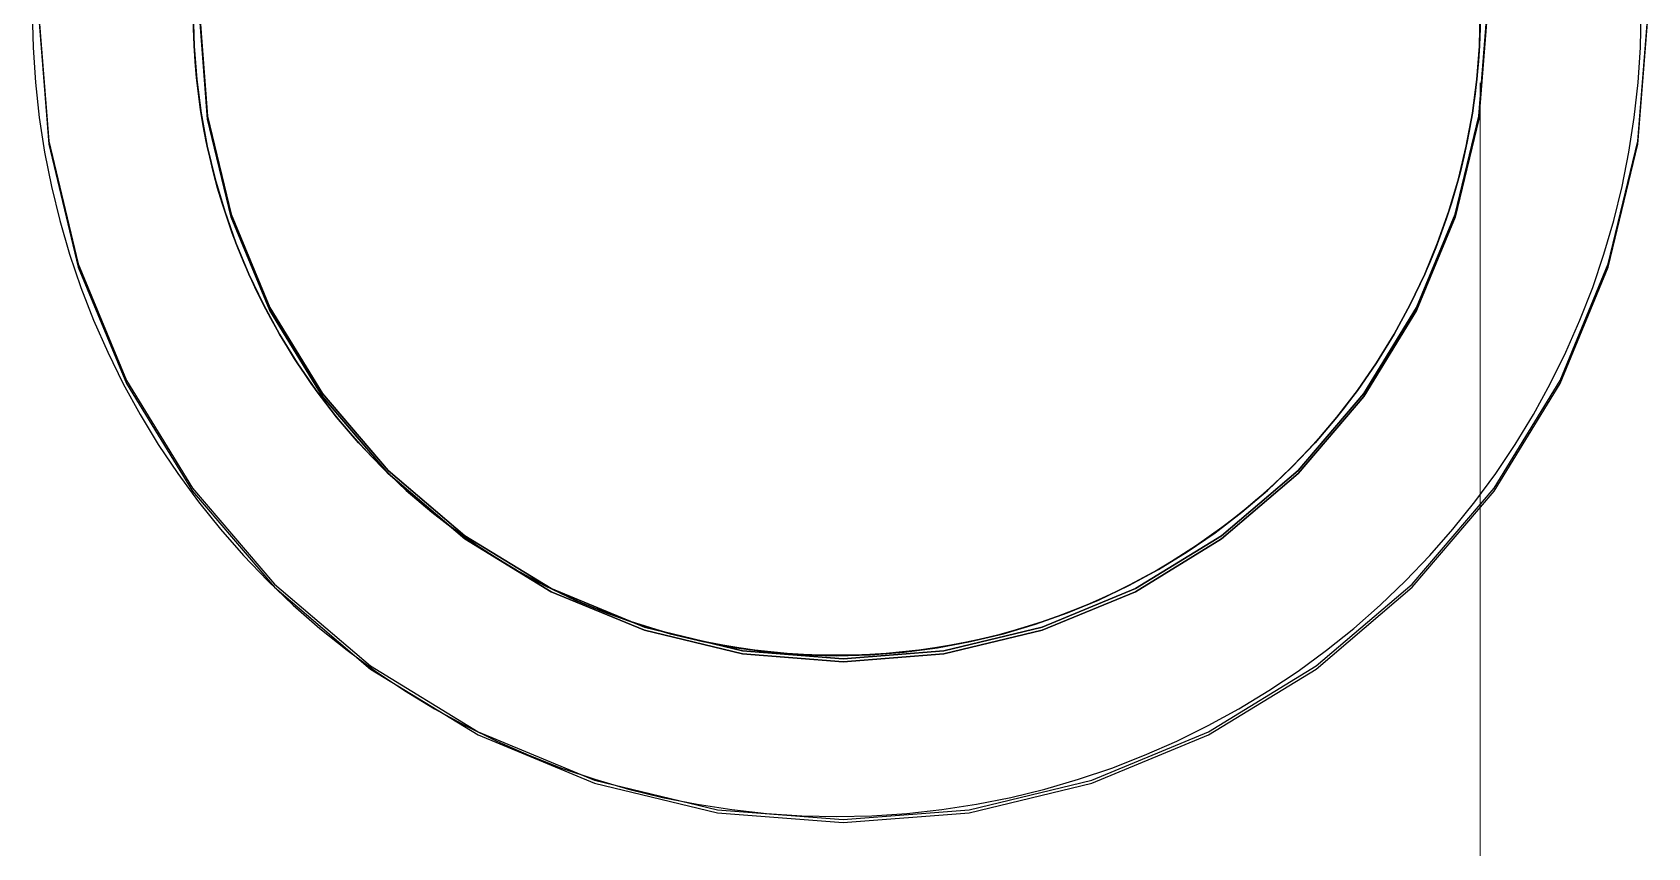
# Model space of a CAD drawing. Header units: millimetres. Extents: x 0 to 59350, y 0 to 29700.
# Drawn here: x 18670.5 to 18720.7, y 7697.1 to 7722.5 of the extents above; entities that cross this region are included whole.
import ezdxf

# ---------------------------------------------------------------- set-up
doc = ezdxf.new("R2010")
doc.units = ezdxf.units.MM
doc.layers.add('Slab', color=7, linetype='Continuous', lineweight=50)
doc.layers.add('Standard', color=7, linetype='Continuous', lineweight=25)

msp = doc.modelspace()

# ---------------------------------------------------------------- linework, layer by layer
at = {"layer": 'Slab', "color": 7, "linetype": 'Continuous', "lineweight": -3}
for p, q in [((18670.488, 7723.102), (18670.512, 7722.012)), ((18670.488, 7723.102), (18670.512, 7722.012)), ((18670.488, 7723.102), (18670.512, 7722.012)), ((18670.488, 7723.102), (18670.512, 7722.012)), ((18670.69, 7723.007), (18670.998, 7719.096)), ((18670.69, 7723.007), (18670.998, 7719.096)), ((18675.516, 7722.056), (18675.488, 7723.102)), ((18675.488, 7723.102), (18675.516, 7722.056)), ((18675.488, 7723.102), (18675.516, 7722.056)), ((18675.516, 7722.056), (18675.488, 7723.102)), ((18675.488, 7723.102), (18675.516, 7722.056)), ((18675.516, 7722.056), (18675.488, 7723.102)), ((18675.936, 7719.879), (18675.69, 7723.007)), ((18675.69, 7723.007), (18675.936, 7719.879)), ((18715.69, 7723.007), (18715.444, 7719.879)), ((18715.444, 7719.879), (18715.69, 7723.007)), ((18715.488, 7723.102), (18715.461, 7722.056)), ((18715.461, 7722.056), (18715.488, 7723.102)), ((18715.461, 7722.056), (18715.488, 7723.102)), ((18715.488, 7723.102), (18715.461, 7722.056)), ((18715.461, 7722.056), (18715.488, 7723.102)), ((18715.488, 7723.102), (18715.461, 7722.056)), ((18720.382, 7719.096), (18720.69, 7723.007)), ((18720.382, 7719.096), (18720.69, 7723.007)), ((18720.464, 7722.012), (18720.488, 7723.102)), ((18720.464, 7722.012), (18720.488, 7723.102)), ((18720.464, 7722.012), (18720.488, 7723.102)), ((18720.464, 7722.012), (18720.488, 7723.102)), ((18670.69, 7722.913), (18670.998, 7719.002)), ((18670.69, 7722.913), (18670.998, 7719.002)), ((18675.936, 7719.784), (18675.69, 7722.913)), ((18675.69, 7722.913), (18675.936, 7719.784)), ((18715.69, 7722.913), (18715.444, 7719.784)), ((18715.444, 7719.784), (18715.69, 7722.913)), ((18720.382, 7719.002), (18720.69, 7722.913)), ((18720.382, 7719.002), (18720.69, 7722.913)), ((18670.512, 7722.012), (18670.583, 7720.924)), ((18670.512, 7722.012), (18670.583, 7720.924)), ((18670.512, 7722.012), (18670.583, 7720.924)), ((18670.512, 7722.012), (18670.583, 7720.924)), ((18675.598, 7721.012), (18675.516, 7722.056)), ((18675.516, 7722.056), (18675.598, 7721.012)), ((18675.516, 7722.056), (18675.598, 7721.012)), ((18675.598, 7721.012), (18675.516, 7722.056)), ((18675.516, 7722.056), (18675.598, 7721.012)), ((18675.598, 7721.012), (18675.516, 7722.056)), ((18715.461, 7722.056), (18715.379, 7721.012)), ((18715.379, 7721.012), (18715.461, 7722.056)), ((18715.379, 7721.012), (18715.461, 7722.056)), ((18715.461, 7722.056), (18715.379, 7721.012)), ((18715.379, 7721.012), (18715.461, 7722.056)), ((18715.461, 7722.056), (18715.379, 7721.012)), ((18720.393, 7720.924), (18720.464, 7722.012)), ((18720.393, 7720.924), (18720.464, 7722.012)), ((18720.393, 7720.924), (18720.464, 7722.012)), ((18720.393, 7720.924), (18720.464, 7722.012)), ((18675.735, 7719.974), (18675.598, 7721.012)), ((18675.598, 7721.012), (18675.735, 7719.974)), ((18675.598, 7721.012), (18675.735, 7719.974)), ((18675.735, 7719.974), (18675.598, 7721.012)), ((18675.598, 7721.012), (18675.735, 7719.974)), ((18675.735, 7719.974), (18675.598, 7721.012)), ((18715.379, 7721.012), (18715.242, 7719.974)), ((18715.242, 7719.974), (18715.379, 7721.012)), ((18715.242, 7719.974), (18715.379, 7721.012)), ((18715.379, 7721.012), (18715.242, 7719.974)), ((18715.242, 7719.974), (18715.379, 7721.012)), ((18715.379, 7721.012), (18715.242, 7719.974)), ((18670.583, 7720.924), (18670.702, 7719.839)), ((18670.583, 7720.924), (18670.702, 7719.839)), ((18670.583, 7720.924), (18670.702, 7719.839)), ((18670.583, 7720.924), (18670.702, 7719.839)), ((18720.274, 7719.839), (18720.393, 7720.924)), ((18720.274, 7719.839), (18720.393, 7720.924)), ((18720.274, 7719.839), (18720.393, 7720.924)), ((18720.274, 7719.839), (18720.393, 7720.924)), ((18670.702, 7719.839), (18670.868, 7718.761)), ((18670.702, 7719.839), (18670.868, 7718.761)), ((18670.702, 7719.839), (18670.868, 7718.761)), ((18670.702, 7719.839), (18670.868, 7718.761)), ((18675.925, 7718.944), (18675.735, 7719.974)), ((18675.735, 7719.974), (18675.925, 7718.944)), ((18675.735, 7719.974), (18675.925, 7718.944)), ((18675.925, 7718.944), (18675.735, 7719.974)), ((18675.735, 7719.974), (18675.925, 7718.944)), ((18675.925, 7718.944), (18675.735, 7719.974)), ((18676.669, 7716.827), (18675.936, 7719.879)), ((18675.936, 7719.879), (18676.669, 7716.827)), ((18676.669, 7716.732), (18675.936, 7719.784)), ((18675.936, 7719.784), (18676.669, 7716.732)), ((18715.444, 7719.879), (18714.711, 7716.827)), ((18714.711, 7716.827), (18715.444, 7719.879)), ((18715.444, 7719.784), (18714.711, 7716.732)), ((18714.711, 7716.732), (18715.444, 7719.784)), ((18715.242, 7719.974), (18715.051, 7718.944)), ((18715.051, 7718.944), (18715.242, 7719.974)), ((18715.051, 7718.944), (18715.242, 7719.974)), ((18715.242, 7719.974), (18715.051, 7718.944)), ((18715.051, 7718.944), (18715.242, 7719.974)), ((18715.242, 7719.974), (18715.051, 7718.944)), ((18720.108, 7718.761), (18720.274, 7719.839)), ((18720.108, 7718.761), (18720.274, 7719.839)), ((18720.108, 7718.761), (18720.274, 7719.839)), ((18720.108, 7718.761), (18720.274, 7719.839)), ((18670.998, 7719.096), (18671.913, 7715.282)), ((18670.998, 7719.096), (18671.913, 7715.282)), ((18670.998, 7719.002), (18671.913, 7715.187)), ((18670.998, 7719.002), (18671.913, 7715.187)), ((18719.466, 7715.282), (18720.382, 7719.096)), ((18719.466, 7715.282), (18720.382, 7719.096)), ((18719.466, 7715.187), (18720.382, 7719.002)), ((18719.466, 7715.187), (18720.382, 7719.002)), ((18670.868, 7718.761), (18671.081, 7717.692)), ((18670.868, 7718.761), (18671.081, 7717.692)), ((18670.868, 7718.761), (18671.081, 7717.692)), ((18670.868, 7718.761), (18671.081, 7717.692)), ((18676.17, 7717.926), (18675.925, 7718.944)), ((18675.925, 7718.944), (18676.17, 7717.926)), ((18675.925, 7718.944), (18676.17, 7717.926)), ((18676.17, 7717.926), (18675.925, 7718.944)), ((18675.925, 7718.944), (18676.17, 7717.926)), ((18676.17, 7717.926), (18675.925, 7718.944)), ((18715.051, 7718.944), (18714.807, 7717.926)), ((18714.807, 7717.926), (18715.051, 7718.944)), ((18714.807, 7717.926), (18715.051, 7718.944)), ((18715.051, 7718.944), (18714.807, 7717.926)), ((18714.807, 7717.926), (18715.051, 7718.944)), ((18715.051, 7718.944), (18714.807, 7717.926)), ((18719.896, 7717.692), (18720.108, 7718.761)), ((18719.896, 7717.692), (18720.108, 7718.761)), ((18719.896, 7717.692), (18720.108, 7718.761)), ((18719.896, 7717.692), (18720.108, 7718.761)), ((18671.081, 7717.692), (18671.34, 7716.632)), ((18671.081, 7717.692), (18671.34, 7716.632)), ((18671.081, 7717.692), (18671.34, 7716.632)), ((18671.081, 7717.692), (18671.34, 7716.632)), ((18676.467, 7716.922), (18676.17, 7717.926)), ((18676.17, 7717.926), (18676.467, 7716.922)), ((18676.17, 7717.926), (18676.467, 7716.922)), ((18676.467, 7716.922), (18676.17, 7717.926)), ((18676.17, 7717.926), (18676.467, 7716.922)), ((18676.467, 7716.922), (18676.17, 7717.926)), ((18714.807, 7717.926), (18714.509, 7716.922)), ((18714.509, 7716.922), (18714.807, 7717.926)), ((18714.509, 7716.922), (18714.807, 7717.926)), ((18714.807, 7717.926), (18714.509, 7716.922)), ((18714.509, 7716.922), (18714.807, 7717.926)), ((18714.807, 7717.926), (18714.509, 7716.922)), ((18719.636, 7716.632), (18719.896, 7717.692)), ((18719.636, 7716.632), (18719.896, 7717.692)), ((18719.636, 7716.632), (18719.896, 7717.692)), ((18719.636, 7716.632), (18719.896, 7717.692)), ((18671.34, 7716.632), (18671.645, 7715.585)), ((18671.34, 7716.632), (18671.645, 7715.585)), ((18671.34, 7716.632), (18671.645, 7715.585)), ((18671.34, 7716.632), (18671.645, 7715.585)), ((18676.817, 7715.935), (18676.467, 7716.922)), ((18676.467, 7716.922), (18676.817, 7715.935)), ((18676.467, 7716.922), (18676.817, 7715.935)), ((18676.817, 7715.935), (18676.467, 7716.922)), ((18676.467, 7716.922), (18676.817, 7715.935)), ((18676.817, 7715.935), (18676.467, 7716.922)), ((18677.87, 7713.928), (18676.669, 7716.827)), ((18676.669, 7716.827), (18677.87, 7713.928)), ((18677.87, 7713.833), (18676.669, 7716.732)), ((18676.669, 7716.732), (18677.87, 7713.833)), ((18714.711, 7716.827), (18713.51, 7713.928)), ((18713.51, 7713.928), (18714.711, 7716.827)), ((18714.711, 7716.732), (18713.51, 7713.833)), ((18713.51, 7713.833), (18714.711, 7716.732)), ((18714.509, 7716.922), (18714.16, 7715.935)), ((18714.16, 7715.935), (18714.509, 7716.922)), ((18714.16, 7715.935), (18714.509, 7716.922)), ((18714.509, 7716.922), (18714.16, 7715.935)), ((18714.16, 7715.935), (18714.509, 7716.922)), ((18714.509, 7716.922), (18714.16, 7715.935)), ((18719.331, 7715.585), (18719.636, 7716.632)), ((18719.331, 7715.585), (18719.636, 7716.632)), ((18719.331, 7715.585), (18719.636, 7716.632)), ((18719.331, 7715.585), (18719.636, 7716.632)), ((18671.645, 7715.585), (18671.996, 7714.552)), ((18671.645, 7715.585), (18671.996, 7714.552)), ((18671.645, 7715.585), (18671.996, 7714.552)), ((18671.645, 7715.585), (18671.996, 7714.552)), ((18677.217, 7714.968), (18676.817, 7715.935)), ((18676.817, 7715.935), (18677.217, 7714.968)), ((18676.817, 7715.935), (18677.217, 7714.968)), ((18677.217, 7714.968), (18676.817, 7715.935)), ((18676.817, 7715.935), (18677.217, 7714.968)), ((18677.217, 7714.968), (18676.817, 7715.935)), ((18714.16, 7715.935), (18713.759, 7714.968)), ((18713.759, 7714.968), (18714.16, 7715.935)), ((18713.759, 7714.968), (18714.16, 7715.935)), ((18714.16, 7715.935), (18713.759, 7714.968)), ((18713.759, 7714.968), (18714.16, 7715.935)), ((18714.16, 7715.935), (18713.759, 7714.968)), ((18718.981, 7714.552), (18719.331, 7715.585)), ((18718.981, 7714.552), (18719.331, 7715.585)), ((18718.981, 7714.552), (18719.331, 7715.585)), ((18718.981, 7714.552), (18719.331, 7715.585)), ((18671.913, 7715.282), (18673.415, 7711.658)), ((18671.913, 7715.282), (18673.415, 7711.658)), ((18671.913, 7715.187), (18673.415, 7711.563)), ((18671.913, 7715.187), (18673.415, 7711.563)), ((18677.668, 7714.023), (18677.217, 7714.968)), ((18677.217, 7714.968), (18677.668, 7714.023)), ((18677.217, 7714.968), (18677.668, 7714.023)), ((18677.668, 7714.023), (18677.217, 7714.968)), ((18677.217, 7714.968), (18677.668, 7714.023)), ((18677.668, 7714.023), (18677.217, 7714.968)), ((18713.759, 7714.968), (18713.308, 7714.023)), ((18713.308, 7714.023), (18713.759, 7714.968)), ((18713.308, 7714.023), (18713.759, 7714.968)), ((18713.759, 7714.968), (18713.308, 7714.023)), ((18713.308, 7714.023), (18713.759, 7714.968)), ((18713.759, 7714.968), (18713.308, 7714.023)), ((18717.965, 7711.658), (18719.466, 7715.282)), ((18717.965, 7711.658), (18719.466, 7715.282)), ((18717.965, 7711.563), (18719.466, 7715.187)), ((18717.965, 7711.563), (18719.466, 7715.187)), ((18671.996, 7714.552), (18672.391, 7713.535)), ((18671.996, 7714.552), (18672.391, 7713.535)), ((18671.996, 7714.552), (18672.391, 7713.535)), ((18671.996, 7714.552), (18672.391, 7713.535)), ((18718.585, 7713.535), (18718.981, 7714.552)), ((18718.585, 7713.535), (18718.981, 7714.552)), ((18718.585, 7713.535), (18718.981, 7714.552)), ((18718.585, 7713.535), (18718.981, 7714.552)), ((18678.168, 7713.102), (18677.668, 7714.023)), ((18677.668, 7714.023), (18678.168, 7713.102)), ((18677.668, 7714.023), (18678.168, 7713.102)), ((18678.168, 7713.102), (18677.668, 7714.023)), ((18677.668, 7714.023), (18678.168, 7713.102)), ((18678.168, 7713.102), (18677.668, 7714.023)), ((18713.308, 7714.023), (18712.809, 7713.102)), ((18712.809, 7713.102), (18713.308, 7714.023)), ((18712.809, 7713.102), (18713.308, 7714.023)), ((18713.308, 7714.023), (18712.809, 7713.102)), ((18712.809, 7713.102), (18713.308, 7714.023)), ((18713.308, 7714.023), (18712.809, 7713.102)), ((18672.391, 7713.535), (18672.831, 7712.537)), ((18672.391, 7713.535), (18672.831, 7712.537)), ((18672.391, 7713.535), (18672.831, 7712.537)), ((18672.391, 7713.535), (18672.831, 7712.537)), ((18679.509, 7711.252), (18677.87, 7713.928)), ((18677.87, 7713.928), (18679.509, 7711.252)), ((18679.509, 7711.157), (18677.87, 7713.833)), ((18677.87, 7713.833), (18679.509, 7711.157)), ((18713.51, 7713.928), (18711.87, 7711.252)), ((18711.87, 7711.252), (18713.51, 7713.928)), ((18713.51, 7713.833), (18711.87, 7711.157)), ((18711.87, 7711.157), (18713.51, 7713.833)), ((18718.146, 7712.537), (18718.585, 7713.535)), ((18718.146, 7712.537), (18718.585, 7713.535)), ((18718.146, 7712.537), (18718.585, 7713.535)), ((18718.146, 7712.537), (18718.585, 7713.535)), ((18678.715, 7712.21), (18678.168, 7713.102)), ((18678.168, 7713.102), (18678.715, 7712.21)), ((18678.168, 7713.102), (18678.715, 7712.21)), ((18678.715, 7712.21), (18678.168, 7713.102)), ((18678.168, 7713.102), (18678.715, 7712.21)), ((18678.715, 7712.21), (18678.168, 7713.102)), ((18712.809, 7713.102), (18712.262, 7712.21)), ((18712.262, 7712.21), (18712.809, 7713.102)), ((18712.262, 7712.21), (18712.809, 7713.102)), ((18712.809, 7713.102), (18712.262, 7712.21)), ((18712.262, 7712.21), (18712.809, 7713.102)), ((18712.809, 7713.102), (18712.262, 7712.21)), ((18672.831, 7712.537), (18673.313, 7711.559)), ((18672.831, 7712.537), (18673.313, 7711.559)), ((18672.831, 7712.537), (18673.313, 7711.559)), ((18672.831, 7712.537), (18673.313, 7711.559)), ((18717.664, 7711.559), (18718.146, 7712.537)), ((18717.664, 7711.559), (18718.146, 7712.537)), ((18717.664, 7711.559), (18718.146, 7712.537)), ((18717.664, 7711.559), (18718.146, 7712.537)), ((18679.308, 7711.347), (18678.715, 7712.21)), ((18678.715, 7712.21), (18679.308, 7711.347)), ((18678.715, 7712.21), (18679.308, 7711.347)), ((18679.308, 7711.347), (18678.715, 7712.21)), ((18678.715, 7712.21), (18679.308, 7711.347)), ((18679.308, 7711.347), (18678.715, 7712.21)), ((18712.262, 7712.21), (18711.669, 7711.347)), ((18711.669, 7711.347), (18712.262, 7712.21)), ((18711.669, 7711.347), (18712.262, 7712.21)), ((18712.262, 7712.21), (18711.669, 7711.347)), ((18711.669, 7711.347), (18712.262, 7712.21)), ((18712.262, 7712.21), (18711.669, 7711.347)), ((18673.313, 7711.559), (18673.838, 7710.602)), ((18673.313, 7711.559), (18673.838, 7710.602)), ((18673.313, 7711.559), (18673.838, 7710.602)), ((18673.313, 7711.559), (18673.838, 7710.602)), ((18673.415, 7711.658), (18675.464, 7708.313)), ((18673.415, 7711.658), (18675.464, 7708.313)), ((18673.415, 7711.563), (18675.464, 7708.218)), ((18673.415, 7711.563), (18675.464, 7708.218)), ((18715.915, 7708.313), (18717.965, 7711.658)), ((18715.915, 7708.313), (18717.965, 7711.658)), ((18715.915, 7708.218), (18717.965, 7711.563)), ((18715.915, 7708.218), (18717.965, 7711.563)), ((18717.139, 7710.602), (18717.664, 7711.559)), ((18717.139, 7710.602), (18717.664, 7711.559)), ((18717.139, 7710.602), (18717.664, 7711.559)), ((18717.139, 7710.602), (18717.664, 7711.559)), ((18679.945, 7710.516), (18679.308, 7711.347)), ((18679.308, 7711.347), (18679.945, 7710.516)), ((18679.308, 7711.347), (18679.945, 7710.516)), ((18679.945, 7710.516), (18679.308, 7711.347)), ((18679.308, 7711.347), (18679.945, 7710.516)), ((18679.945, 7710.516), (18679.308, 7711.347)), ((18681.548, 7708.865), (18679.509, 7711.252)), ((18679.509, 7711.252), (18681.548, 7708.865)), ((18681.548, 7708.77), (18679.509, 7711.157)), ((18679.509, 7711.157), (18681.548, 7708.77)), ((18711.87, 7711.252), (18709.832, 7708.865)), ((18709.832, 7708.865), (18711.87, 7711.252)), ((18711.87, 7711.157), (18709.832, 7708.77)), ((18709.832, 7708.77), (18711.87, 7711.157)), ((18711.669, 7711.347), (18711.031, 7710.516)), ((18711.031, 7710.516), (18711.669, 7711.347)), ((18711.031, 7710.516), (18711.669, 7711.347)), ((18711.669, 7711.347), (18711.031, 7710.516)), ((18711.031, 7710.516), (18711.669, 7711.347)), ((18711.669, 7711.347), (18711.031, 7710.516)), ((18673.838, 7710.602), (18674.404, 7709.67)), ((18673.838, 7710.602), (18674.404, 7709.67)), ((18673.838, 7710.602), (18674.404, 7709.67)), ((18673.838, 7710.602), (18674.404, 7709.67)), ((18680.625, 7709.72), (18679.945, 7710.516)), ((18679.945, 7710.516), (18680.625, 7709.72)), ((18679.945, 7710.516), (18680.625, 7709.72)), ((18680.625, 7709.72), (18679.945, 7710.516)), ((18679.945, 7710.516), (18680.625, 7709.72)), ((18680.625, 7709.72), (18679.945, 7710.516)), ((18711.031, 7710.516), (18710.351, 7709.72)), ((18710.351, 7709.72), (18711.031, 7710.516)), ((18710.351, 7709.72), (18711.031, 7710.516)), ((18711.031, 7710.516), (18710.351, 7709.72)), ((18710.351, 7709.72), (18711.031, 7710.516)), ((18711.031, 7710.516), (18710.351, 7709.72)), ((18716.573, 7709.67), (18717.139, 7710.602)), ((18716.573, 7709.67), (18717.139, 7710.602)), ((18716.573, 7709.67), (18717.139, 7710.602)), ((18716.573, 7709.67), (18717.139, 7710.602)), ((18674.404, 7709.67), (18675.009, 7708.763)), ((18674.404, 7709.67), (18675.009, 7708.763)), ((18674.404, 7709.67), (18675.009, 7708.763)), ((18674.404, 7709.67), (18675.009, 7708.763)), ((18681.346, 7708.96), (18680.625, 7709.72)), ((18680.625, 7709.72), (18681.346, 7708.96)), ((18680.625, 7709.72), (18681.346, 7708.96)), ((18681.346, 7708.96), (18680.625, 7709.72)), ((18680.625, 7709.72), (18681.346, 7708.96)), ((18681.346, 7708.96), (18680.625, 7709.72)), ((18710.351, 7709.72), (18709.63, 7708.96)), ((18709.63, 7708.96), (18710.351, 7709.72)), ((18709.63, 7708.96), (18710.351, 7709.72)), ((18710.351, 7709.72), (18709.63, 7708.96)), ((18709.63, 7708.96), (18710.351, 7709.72)), ((18710.351, 7709.72), (18709.63, 7708.96)), ((18715.967, 7708.763), (18716.573, 7709.67)), ((18715.967, 7708.763), (18716.573, 7709.67)), ((18715.967, 7708.763), (18716.573, 7709.67)), ((18715.967, 7708.763), (18716.573, 7709.67)), ((18682.106, 7708.24), (18681.346, 7708.96)), ((18681.346, 7708.96), (18682.106, 7708.24)), ((18681.346, 7708.96), (18682.106, 7708.24)), ((18682.106, 7708.24), (18681.346, 7708.96)), ((18681.346, 7708.96), (18682.106, 7708.24)), ((18682.106, 7708.24), (18681.346, 7708.96)), ((18709.63, 7708.96), (18708.871, 7708.24)), ((18708.871, 7708.24), (18709.63, 7708.96)), ((18708.871, 7708.24), (18709.63, 7708.96)), ((18709.63, 7708.96), (18708.871, 7708.24)), ((18708.871, 7708.24), (18709.63, 7708.96)), ((18709.63, 7708.96), (18708.871, 7708.24)), ((18675.009, 7708.763), (18675.654, 7707.883)), ((18675.009, 7708.763), (18675.654, 7707.883)), ((18675.009, 7708.763), (18675.654, 7707.883)), ((18675.009, 7708.763), (18675.654, 7707.883)), ((18683.934, 7706.827), (18681.548, 7708.865)), ((18681.548, 7708.865), (18683.934, 7706.827)), ((18683.934, 7706.732), (18681.548, 7708.77)), ((18681.548, 7708.77), (18683.934, 7706.732)), ((18709.832, 7708.865), (18707.445, 7706.827)), ((18707.445, 7706.827), (18709.832, 7708.865)), ((18709.832, 7708.77), (18707.445, 7706.732)), ((18707.445, 7706.732), (18709.832, 7708.77)), ((18715.322, 7707.883), (18715.967, 7708.763)), ((18715.322, 7707.883), (18715.967, 7708.763)), ((18715.322, 7707.883), (18715.967, 7708.763)), ((18715.322, 7707.883), (18715.967, 7708.763)), ((18675.464, 7708.313), (18678.012, 7705.33)), ((18675.464, 7708.313), (18678.012, 7705.33)), ((18675.464, 7708.218), (18678.012, 7705.235)), ((18675.464, 7708.218), (18678.012, 7705.235)), ((18682.902, 7707.56), (18682.106, 7708.24)), ((18682.106, 7708.24), (18682.902, 7707.56)), ((18682.106, 7708.24), (18682.902, 7707.56)), ((18682.902, 7707.56), (18682.106, 7708.24)), ((18682.106, 7708.24), (18682.902, 7707.56)), ((18682.902, 7707.56), (18682.106, 7708.24)), ((18708.871, 7708.24), (18708.075, 7707.56)), ((18708.075, 7707.56), (18708.871, 7708.24)), ((18708.075, 7707.56), (18708.871, 7708.24)), ((18708.871, 7708.24), (18708.075, 7707.56)), ((18708.075, 7707.56), (18708.871, 7708.24)), ((18708.871, 7708.24), (18708.075, 7707.56)), ((18713.367, 7705.33), (18715.915, 7708.313)), ((18713.367, 7705.33), (18715.915, 7708.313)), ((18713.367, 7705.235), (18715.915, 7708.218)), ((18713.367, 7705.235), (18715.915, 7708.218)), ((18675.654, 7707.883), (18676.337, 7707.033)), ((18675.654, 7707.883), (18676.337, 7707.033)), ((18675.654, 7707.883), (18676.337, 7707.033)), ((18675.654, 7707.883), (18676.337, 7707.033)), ((18683.733, 7706.922), (18682.902, 7707.56)), ((18682.902, 7707.56), (18683.733, 7706.922)), ((18682.902, 7707.56), (18683.733, 7706.922)), ((18683.733, 7706.922), (18682.902, 7707.56)), ((18682.902, 7707.56), (18683.733, 7706.922)), ((18683.733, 7706.922), (18682.902, 7707.56)), ((18708.075, 7707.56), (18707.244, 7706.922)), ((18707.244, 7706.922), (18708.075, 7707.56)), ((18707.244, 7706.922), (18708.075, 7707.56)), ((18708.075, 7707.56), (18707.244, 7706.922)), ((18707.244, 7706.922), (18708.075, 7707.56)), ((18708.075, 7707.56), (18707.244, 7706.922)), ((18714.639, 7707.033), (18715.322, 7707.883)), ((18714.639, 7707.033), (18715.322, 7707.883)), ((18714.639, 7707.033), (18715.322, 7707.883)), ((18714.639, 7707.033), (18715.322, 7707.883)), ((18676.337, 7707.033), (18677.056, 7706.213)), ((18676.337, 7707.033), (18677.056, 7706.213)), ((18676.337, 7707.033), (18677.056, 7706.213)), ((18676.337, 7707.033), (18677.056, 7706.213)), ((18713.92, 7706.213), (18714.639, 7707.033)), ((18713.92, 7706.213), (18714.639, 7707.033)), ((18713.92, 7706.213), (18714.639, 7707.033)), ((18713.92, 7706.213), (18714.639, 7707.033)), ((18684.596, 7706.329), (18683.733, 7706.922)), ((18683.733, 7706.922), (18684.596, 7706.329)), ((18683.733, 7706.922), (18684.596, 7706.329)), ((18684.596, 7706.329), (18683.733, 7706.922)), ((18683.733, 7706.922), (18684.596, 7706.329)), ((18684.596, 7706.329), (18683.733, 7706.922)), ((18686.61, 7705.187), (18683.934, 7706.827)), ((18683.934, 7706.827), (18686.61, 7705.187)), ((18686.61, 7705.092), (18683.934, 7706.732)), ((18683.934, 7706.732), (18686.61, 7705.092)), ((18707.445, 7706.827), (18704.77, 7705.187)), ((18704.77, 7705.187), (18707.445, 7706.827)), ((18707.445, 7706.732), (18704.77, 7705.092)), ((18704.77, 7705.092), (18707.445, 7706.732)), ((18707.244, 7706.922), (18706.381, 7706.329)), ((18706.381, 7706.329), (18707.244, 7706.922)), ((18706.381, 7706.329), (18707.244, 7706.922)), ((18707.244, 7706.922), (18706.381, 7706.329)), ((18706.381, 7706.329), (18707.244, 7706.922)), ((18707.244, 7706.922), (18706.381, 7706.329)), ((18677.056, 7706.213), (18677.811, 7705.425)), ((18677.056, 7706.213), (18677.811, 7705.425)), ((18677.056, 7706.213), (18677.811, 7705.425)), ((18677.056, 7706.213), (18677.811, 7705.425)), ((18685.488, 7705.782), (18684.596, 7706.329)), ((18684.596, 7706.329), (18685.488, 7705.782)), ((18684.596, 7706.329), (18685.488, 7705.782)), ((18685.488, 7705.782), (18684.596, 7706.329)), ((18684.596, 7706.329), (18685.488, 7705.782)), ((18685.488, 7705.782), (18684.596, 7706.329)), ((18706.381, 7706.329), (18705.488, 7705.782)), ((18705.488, 7705.782), (18706.381, 7706.329)), ((18705.488, 7705.782), (18706.381, 7706.329)), ((18706.381, 7706.329), (18705.488, 7705.782)), ((18705.488, 7705.782), (18706.381, 7706.329)), ((18706.381, 7706.329), (18705.488, 7705.782)), ((18713.166, 7705.425), (18713.92, 7706.213)), ((18713.166, 7705.425), (18713.92, 7706.213)), ((18713.166, 7705.425), (18713.92, 7706.213)), ((18713.166, 7705.425), (18713.92, 7706.213)), ((18677.811, 7705.425), (18678.599, 7704.671)), ((18677.811, 7705.425), (18678.599, 7704.671)), ((18677.811, 7705.425), (18678.599, 7704.671)), ((18677.811, 7705.425), (18678.599, 7704.671)), ((18686.408, 7705.282), (18685.488, 7705.782)), ((18685.488, 7705.782), (18686.408, 7705.282)), ((18685.488, 7705.782), (18686.408, 7705.282)), ((18686.408, 7705.282), (18685.488, 7705.782)), ((18685.488, 7705.782), (18686.408, 7705.282)), ((18686.408, 7705.282), (18685.488, 7705.782)), ((18705.488, 7705.782), (18704.568, 7705.282)), ((18704.568, 7705.282), (18705.488, 7705.782)), ((18704.568, 7705.282), (18705.488, 7705.782)), ((18705.488, 7705.782), (18704.568, 7705.282)), ((18704.568, 7705.282), (18705.488, 7705.782)), ((18705.488, 7705.782), (18704.568, 7705.282)), ((18712.378, 7704.671), (18713.166, 7705.425)), ((18712.378, 7704.671), (18713.166, 7705.425)), ((18712.378, 7704.671), (18713.166, 7705.425)), ((18712.378, 7704.671), (18713.166, 7705.425)), ((18678.012, 7705.33), (18680.995, 7702.782)), ((18678.012, 7705.33), (18680.995, 7702.782)), ((18678.012, 7705.235), (18680.995, 7702.687)), ((18678.012, 7705.235), (18680.995, 7702.687)), ((18687.354, 7704.832), (18686.408, 7705.282)), ((18686.408, 7705.282), (18687.354, 7704.832)), ((18686.408, 7705.282), (18687.354, 7704.832)), ((18687.354, 7704.832), (18686.408, 7705.282)), ((18686.408, 7705.282), (18687.354, 7704.832)), ((18687.354, 7704.832), (18686.408, 7705.282)), ((18689.509, 7703.986), (18686.61, 7705.187)), ((18686.61, 7705.187), (18689.509, 7703.986)), ((18689.509, 7703.891), (18686.61, 7705.092)), ((18686.61, 7705.092), (18689.509, 7703.891)), ((18704.77, 7705.187), (18701.87, 7703.986)), ((18701.87, 7703.986), (18704.77, 7705.187)), ((18704.77, 7705.092), (18701.87, 7703.891)), ((18701.87, 7703.891), (18704.77, 7705.092)), ((18704.568, 7705.282), (18703.623, 7704.832)), ((18703.623, 7704.832), (18704.568, 7705.282)), ((18703.623, 7704.832), (18704.568, 7705.282)), ((18704.568, 7705.282), (18703.623, 7704.832)), ((18703.623, 7704.832), (18704.568, 7705.282)), ((18704.568, 7705.282), (18703.623, 7704.832)), ((18710.384, 7702.782), (18713.367, 7705.33)), ((18710.384, 7702.782), (18713.367, 7705.33)), ((18710.384, 7702.687), (18713.367, 7705.235)), ((18710.384, 7702.687), (18713.367, 7705.235)), ((18678.599, 7704.671), (18679.419, 7703.951)), ((18678.599, 7704.671), (18679.419, 7703.951)), ((18678.599, 7704.671), (18679.419, 7703.951)), ((18678.599, 7704.671), (18679.419, 7703.951)), ((18688.321, 7704.431), (18687.354, 7704.832)), ((18687.354, 7704.832), (18688.321, 7704.431)), ((18687.354, 7704.832), (18688.321, 7704.431)), ((18688.321, 7704.431), (18687.354, 7704.832)), ((18687.354, 7704.832), (18688.321, 7704.431)), ((18688.321, 7704.431), (18687.354, 7704.832)), ((18689.308, 7704.081), (18688.321, 7704.431)), ((18688.321, 7704.431), (18689.308, 7704.081)), ((18688.321, 7704.431), (18689.308, 7704.081)), ((18689.308, 7704.081), (18688.321, 7704.431)), ((18688.321, 7704.431), (18689.308, 7704.081)), ((18689.308, 7704.081), (18688.321, 7704.431)), ((18702.656, 7704.431), (18701.669, 7704.081)), ((18701.669, 7704.081), (18702.656, 7704.431)), ((18701.669, 7704.081), (18702.656, 7704.431)), ((18702.656, 7704.431), (18701.669, 7704.081)), ((18701.669, 7704.081), (18702.656, 7704.431)), ((18702.656, 7704.431), (18701.669, 7704.081)), ((18703.623, 7704.832), (18702.656, 7704.431)), ((18702.656, 7704.431), (18703.623, 7704.832)), ((18702.656, 7704.431), (18703.623, 7704.832)), ((18703.623, 7704.832), (18702.656, 7704.431)), ((18702.656, 7704.431), (18703.623, 7704.832)), ((18703.623, 7704.832), (18702.656, 7704.431)), ((18711.558, 7703.951), (18712.378, 7704.671)), ((18711.558, 7703.951), (18712.378, 7704.671)), ((18711.558, 7703.951), (18712.378, 7704.671)), ((18711.558, 7703.951), (18712.378, 7704.671)), ((18679.419, 7703.951), (18680.269, 7703.269)), ((18679.419, 7703.951), (18680.269, 7703.269)), ((18679.419, 7703.951), (18680.269, 7703.269)), ((18679.419, 7703.951), (18680.269, 7703.269)), ((18690.312, 7703.784), (18689.308, 7704.081)), ((18689.308, 7704.081), (18690.312, 7703.784)), ((18689.308, 7704.081), (18690.312, 7703.784)), ((18690.312, 7703.784), (18689.308, 7704.081)), ((18689.308, 7704.081), (18690.312, 7703.784)), ((18690.312, 7703.784), (18689.308, 7704.081)), ((18692.561, 7703.254), (18689.509, 7703.986)), ((18689.509, 7703.986), (18692.561, 7703.254)), ((18701.87, 7703.986), (18698.818, 7703.254)), ((18698.818, 7703.254), (18701.87, 7703.986)), ((18701.669, 7704.081), (18700.665, 7703.784)), ((18700.665, 7703.784), (18701.669, 7704.081)), ((18700.665, 7703.784), (18701.669, 7704.081)), ((18701.669, 7704.081), (18700.665, 7703.784)), ((18700.665, 7703.784), (18701.669, 7704.081)), ((18701.669, 7704.081), (18700.665, 7703.784)), ((18710.707, 7703.269), (18711.558, 7703.951)), ((18710.707, 7703.269), (18711.558, 7703.951)), ((18710.707, 7703.269), (18711.558, 7703.951)), ((18710.707, 7703.269), (18711.558, 7703.951)), ((18692.561, 7703.159), (18689.509, 7703.891)), ((18689.509, 7703.891), (18692.561, 7703.159)), ((18691.33, 7703.54), (18690.312, 7703.784)), ((18690.312, 7703.784), (18691.33, 7703.54)), ((18690.312, 7703.784), (18691.33, 7703.54)), ((18691.33, 7703.54), (18690.312, 7703.784)), ((18690.312, 7703.784), (18691.33, 7703.54)), ((18691.33, 7703.54), (18690.312, 7703.784)), ((18692.36, 7703.349), (18691.33, 7703.54)), ((18691.33, 7703.54), (18692.36, 7703.349)), ((18691.33, 7703.54), (18692.36, 7703.349)), ((18692.36, 7703.349), (18691.33, 7703.54)), ((18691.33, 7703.54), (18692.36, 7703.349)), ((18692.36, 7703.349), (18691.33, 7703.54)), ((18699.647, 7703.54), (18698.617, 7703.349)), ((18698.617, 7703.349), (18699.647, 7703.54)), ((18698.617, 7703.349), (18699.647, 7703.54)), ((18699.647, 7703.54), (18698.617, 7703.349)), ((18698.617, 7703.349), (18699.647, 7703.54)), ((18699.647, 7703.54), (18698.617, 7703.349)), ((18701.87, 7703.891), (18698.818, 7703.159)), ((18698.818, 7703.159), (18701.87, 7703.891)), ((18700.665, 7703.784), (18699.647, 7703.54)), ((18699.647, 7703.54), (18700.665, 7703.784)), ((18699.647, 7703.54), (18700.665, 7703.784)), ((18700.665, 7703.784), (18699.647, 7703.54)), ((18699.647, 7703.54), (18700.665, 7703.784)), ((18700.665, 7703.784), (18699.647, 7703.54)), ((18680.269, 7703.269), (18681.149, 7702.624)), ((18680.269, 7703.269), (18681.149, 7702.624)), ((18680.269, 7703.269), (18681.149, 7702.624)), ((18680.269, 7703.269), (18681.149, 7702.624)), ((18693.398, 7703.212), (18692.36, 7703.349)), ((18692.36, 7703.349), (18693.398, 7703.212)), ((18692.36, 7703.349), (18693.398, 7703.212)), ((18693.398, 7703.212), (18692.36, 7703.349)), ((18692.36, 7703.349), (18693.398, 7703.212)), ((18693.398, 7703.212), (18692.36, 7703.349)), ((18695.69, 7703.007), (18692.561, 7703.254)), ((18692.561, 7703.254), (18695.69, 7703.007)), ((18695.69, 7702.913), (18692.561, 7703.159)), ((18692.561, 7703.159), (18695.69, 7702.913)), ((18694.442, 7703.13), (18693.398, 7703.212)), ((18693.398, 7703.212), (18694.442, 7703.13)), ((18693.398, 7703.212), (18694.442, 7703.13)), ((18694.442, 7703.13), (18693.398, 7703.212)), ((18693.398, 7703.212), (18694.442, 7703.13)), ((18694.442, 7703.13), (18693.398, 7703.212)), ((18695.488, 7703.102), (18694.442, 7703.13)), ((18694.442, 7703.13), (18695.488, 7703.102)), ((18694.442, 7703.13), (18695.488, 7703.102)), ((18695.488, 7703.102), (18694.442, 7703.13)), ((18694.442, 7703.13), (18695.488, 7703.102)), ((18695.488, 7703.102), (18694.442, 7703.13)), ((18696.535, 7703.13), (18695.488, 7703.102)), ((18695.488, 7703.102), (18696.535, 7703.13)), ((18695.488, 7703.102), (18696.535, 7703.13)), ((18696.535, 7703.13), (18695.488, 7703.102)), ((18695.488, 7703.102), (18696.535, 7703.13)), ((18696.535, 7703.13), (18695.488, 7703.102)), ((18698.818, 7703.254), (18695.69, 7703.007)), ((18695.69, 7703.007), (18698.818, 7703.254)), ((18698.818, 7703.159), (18695.69, 7702.913)), ((18695.69, 7702.913), (18698.818, 7703.159)), ((18697.579, 7703.212), (18696.535, 7703.13)), ((18696.535, 7703.13), (18697.579, 7703.212)), ((18696.535, 7703.13), (18697.579, 7703.212)), ((18697.579, 7703.212), (18696.535, 7703.13)), ((18696.535, 7703.13), (18697.579, 7703.212)), ((18697.579, 7703.212), (18696.535, 7703.13)), ((18698.617, 7703.349), (18697.579, 7703.212)), ((18697.579, 7703.212), (18698.617, 7703.349)), ((18697.579, 7703.212), (18698.617, 7703.349)), ((18698.617, 7703.349), (18697.579, 7703.212)), ((18697.579, 7703.212), (18698.617, 7703.349)), ((18698.617, 7703.349), (18697.579, 7703.212)), ((18709.828, 7702.624), (18710.707, 7703.269)), ((18709.828, 7702.624), (18710.707, 7703.269)), ((18709.828, 7702.624), (18710.707, 7703.269)), ((18709.828, 7702.624), (18710.707, 7703.269)), ((18680.995, 7702.782), (18684.34, 7700.732)), ((18680.995, 7702.782), (18684.34, 7700.732)), ((18680.995, 7702.687), (18684.34, 7700.637)), ((18680.995, 7702.687), (18684.34, 7700.637)), ((18681.149, 7702.624), (18682.056, 7702.018)), ((18681.149, 7702.624), (18682.056, 7702.018)), ((18681.149, 7702.624), (18682.056, 7702.018)), ((18681.149, 7702.624), (18682.056, 7702.018)), ((18707.04, 7700.732), (18710.384, 7702.782)), ((18707.04, 7700.732), (18710.384, 7702.782)), ((18707.04, 7700.637), (18710.384, 7702.687)), ((18707.04, 7700.637), (18710.384, 7702.687)), ((18708.921, 7702.018), (18709.828, 7702.624)), ((18708.921, 7702.018), (18709.828, 7702.624)), ((18708.921, 7702.018), (18709.828, 7702.624)), ((18708.921, 7702.018), (18709.828, 7702.624)), ((18682.056, 7702.018), (18682.988, 7701.452)), ((18682.056, 7702.018), (18682.988, 7701.452)), ((18682.056, 7702.018), (18682.988, 7701.452)), ((18682.056, 7702.018), (18682.988, 7701.452)), ((18707.988, 7701.452), (18708.921, 7702.018)), ((18707.988, 7701.452), (18708.921, 7702.018)), ((18707.988, 7701.452), (18708.921, 7702.018)), ((18707.988, 7701.452), (18708.921, 7702.018)), ((18682.988, 7701.452), (18683.945, 7700.927)), ((18682.988, 7701.452), (18683.945, 7700.927)), ((18682.988, 7701.452), (18683.945, 7700.927)), ((18682.988, 7701.452), (18683.945, 7700.927)), ((18707.032, 7700.927), (18707.988, 7701.452)), ((18707.032, 7700.927), (18707.988, 7701.452)), ((18707.032, 7700.927), (18707.988, 7701.452)), ((18707.032, 7700.927), (18707.988, 7701.452)), ((18683.945, 7700.927), (18684.923, 7700.445)), ((18683.945, 7700.927), (18684.923, 7700.445)), ((18683.945, 7700.927), (18684.923, 7700.445)), ((18683.945, 7700.927), (18684.923, 7700.445)), ((18706.054, 7700.445), (18707.032, 7700.927)), ((18706.054, 7700.445), (18707.032, 7700.927)), ((18706.054, 7700.445), (18707.032, 7700.927)), ((18706.054, 7700.445), (18707.032, 7700.927)), ((18684.34, 7700.732), (18687.964, 7699.231)), ((18684.34, 7700.732), (18687.964, 7699.231)), ((18684.34, 7700.637), (18687.964, 7699.136)), ((18684.34, 7700.637), (18687.964, 7699.136)), ((18684.923, 7700.445), (18685.921, 7700.006)), ((18684.923, 7700.445), (18685.921, 7700.006)), ((18684.923, 7700.445), (18685.921, 7700.006)), ((18684.923, 7700.445), (18685.921, 7700.006)), ((18703.415, 7699.231), (18707.04, 7700.732)), ((18703.415, 7699.231), (18707.04, 7700.732)), ((18703.415, 7699.136), (18707.04, 7700.637)), ((18703.415, 7699.136), (18707.04, 7700.637)), ((18705.055, 7700.006), (18706.054, 7700.445)), ((18705.055, 7700.006), (18706.054, 7700.445)), ((18705.055, 7700.006), (18706.054, 7700.445)), ((18705.055, 7700.006), (18706.054, 7700.445)), ((18685.921, 7700.006), (18686.938, 7699.61)), ((18685.921, 7700.006), (18686.938, 7699.61)), ((18685.921, 7700.006), (18686.938, 7699.61)), ((18685.921, 7700.006), (18686.938, 7699.61)), ((18704.039, 7699.61), (18705.055, 7700.006)), ((18704.039, 7699.61), (18705.055, 7700.006)), ((18704.039, 7699.61), (18705.055, 7700.006)), ((18704.039, 7699.61), (18705.055, 7700.006)), ((18686.938, 7699.61), (18687.971, 7699.26)), ((18686.938, 7699.61), (18687.971, 7699.26)), ((18686.938, 7699.61), (18687.971, 7699.26)), ((18686.938, 7699.61), (18687.971, 7699.26)), ((18703.006, 7699.26), (18704.039, 7699.61)), ((18703.006, 7699.26), (18704.039, 7699.61)), ((18703.006, 7699.26), (18704.039, 7699.61)), ((18703.006, 7699.26), (18704.039, 7699.61)), ((18687.964, 7699.231), (18691.779, 7698.315)), ((18687.964, 7699.231), (18691.779, 7698.315)), ((18687.964, 7699.136), (18691.779, 7698.22)), ((18687.964, 7699.136), (18691.779, 7698.22)), ((18687.971, 7699.26), (18689.018, 7698.954)), ((18687.971, 7699.26), (18689.018, 7698.954)), ((18687.971, 7699.26), (18689.018, 7698.954)), ((18687.971, 7699.26), (18689.018, 7698.954)), ((18689.018, 7698.954), (18690.077, 7698.695)), ((18689.018, 7698.954), (18690.077, 7698.695)), ((18689.018, 7698.954), (18690.077, 7698.695)), ((18689.018, 7698.954), (18690.077, 7698.695)), ((18699.601, 7698.315), (18703.415, 7699.231)), ((18699.601, 7698.315), (18703.415, 7699.231)), ((18699.601, 7698.22), (18703.415, 7699.136)), ((18699.601, 7698.22), (18703.415, 7699.136)), ((18700.899, 7698.695), (18701.959, 7698.954)), ((18700.899, 7698.695), (18701.959, 7698.954)), ((18700.899, 7698.695), (18701.959, 7698.954)), ((18700.899, 7698.695), (18701.959, 7698.954)), ((18701.959, 7698.954), (18703.006, 7699.26)), ((18701.959, 7698.954), (18703.006, 7699.26)), ((18701.959, 7698.954), (18703.006, 7699.26)), ((18701.959, 7698.954), (18703.006, 7699.26)), ((18690.077, 7698.695), (18691.147, 7698.482)), ((18690.077, 7698.695), (18691.147, 7698.482)), ((18690.077, 7698.695), (18691.147, 7698.482)), ((18690.077, 7698.695), (18691.147, 7698.482)), ((18691.147, 7698.482), (18692.225, 7698.316)), ((18691.147, 7698.482), (18692.225, 7698.316)), ((18691.147, 7698.482), (18692.225, 7698.316)), ((18691.147, 7698.482), (18692.225, 7698.316)), ((18698.751, 7698.316), (18699.829, 7698.482)), ((18698.751, 7698.316), (18699.829, 7698.482)), ((18698.751, 7698.316), (18699.829, 7698.482)), ((18698.751, 7698.316), (18699.829, 7698.482)), ((18699.829, 7698.482), (18700.899, 7698.695)), ((18699.829, 7698.482), (18700.899, 7698.695)), ((18699.829, 7698.482), (18700.899, 7698.695)), ((18699.829, 7698.482), (18700.899, 7698.695)), ((18691.779, 7698.315), (18695.69, 7698.007)), ((18691.779, 7698.315), (18695.69, 7698.007)), ((18691.779, 7698.22), (18695.69, 7697.913)), ((18691.779, 7698.22), (18695.69, 7697.913)), ((18692.225, 7698.316), (18693.309, 7698.198)), ((18692.225, 7698.316), (18693.309, 7698.198)), ((18692.225, 7698.316), (18693.309, 7698.198)), ((18692.225, 7698.316), (18693.309, 7698.198)), ((18693.309, 7698.198), (18694.398, 7698.126)), ((18693.309, 7698.198), (18694.398, 7698.126)), ((18693.309, 7698.198), (18694.398, 7698.126)), ((18693.309, 7698.198), (18694.398, 7698.126)), ((18694.398, 7698.126), (18695.488, 7698.102)), ((18694.398, 7698.126), (18695.488, 7698.102)), ((18694.398, 7698.126), (18695.488, 7698.102)), ((18694.398, 7698.126), (18695.488, 7698.102)), ((18695.488, 7698.102), (18696.579, 7698.126)), ((18695.488, 7698.102), (18696.579, 7698.126)), ((18695.488, 7698.102), (18696.579, 7698.126)), ((18695.488, 7698.102), (18696.579, 7698.126)), ((18695.69, 7698.007), (18699.601, 7698.315)), ((18695.69, 7698.007), (18699.601, 7698.315)), ((18695.69, 7697.913), (18699.601, 7698.22)), ((18695.69, 7697.913), (18699.601, 7698.22)), ((18696.579, 7698.126), (18697.667, 7698.198)), ((18696.579, 7698.126), (18697.667, 7698.198)), ((18696.579, 7698.126), (18697.667, 7698.198)), ((18696.579, 7698.126), (18697.667, 7698.198)), ((18697.667, 7698.198), (18698.751, 7698.316)), ((18697.667, 7698.198), (18698.751, 7698.316)), ((18697.667, 7698.198), (18698.751, 7698.316)), ((18697.667, 7698.198), (18698.751, 7698.316))]:
    msp.add_line(p, q, dxfattribs=at)
at = {"layer": 'Slab', "color": 30, "linetype": 'Continuous', "lineweight": -3}
msp.add_circle((18695.488, 7723.116), 20, dxfattribs=at)
at = {"layer": 'Standard', "color": 7, "linetype": 'Continuous', "lineweight": 18}
msp.add_line((18715.488, 7683.417), (18715.488, 7720.917), dxfattribs=at)

doc.saveas('drawing.dxf')
